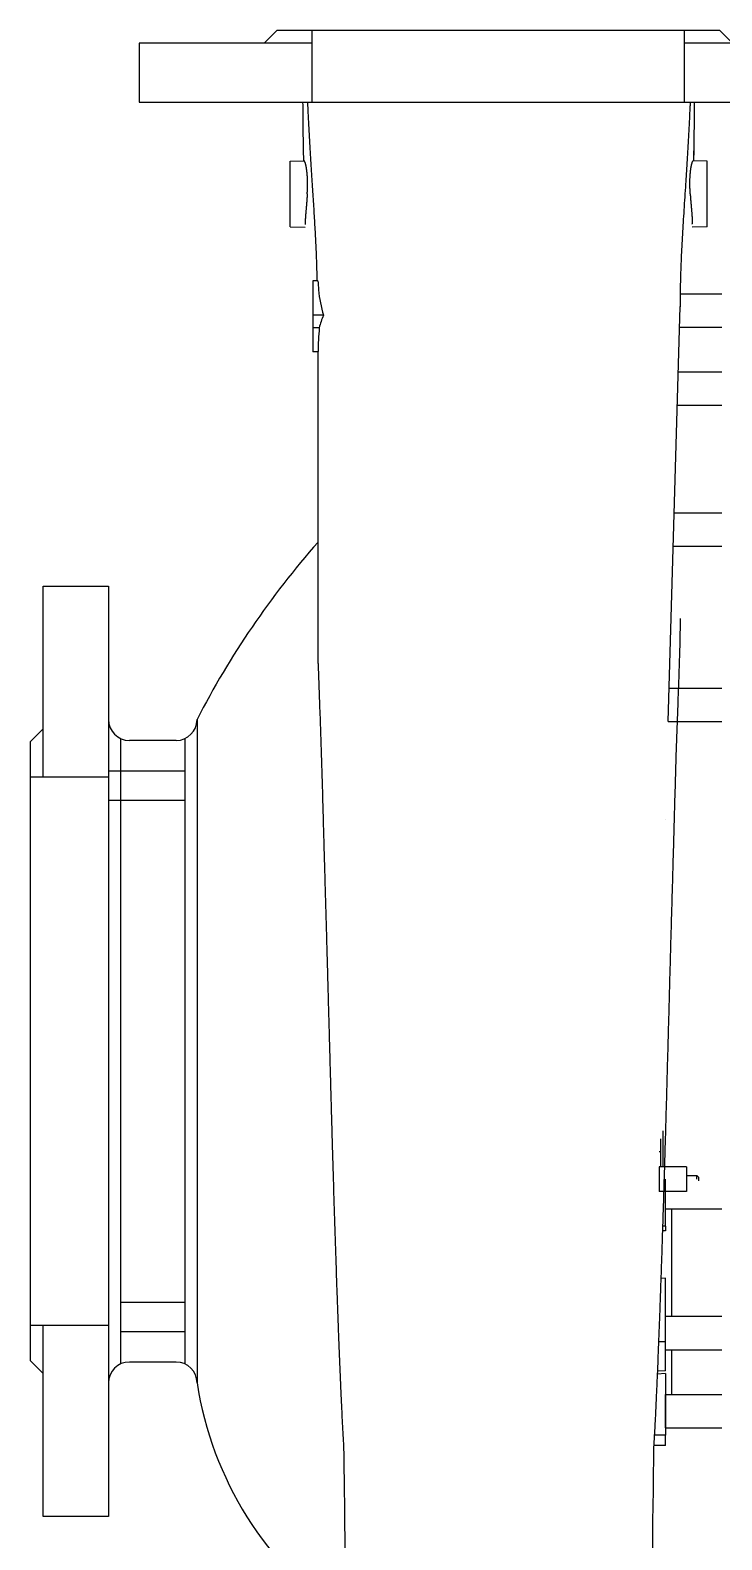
# Model space of a CAD drawing. Header units: millimetres. Extents: x 1218 to 72853, y -34712 to 16286.
# Drawn here: x 64570.8 to 64782.6, y 8511.5 to 8974 of the extents above; entities that cross this region are included whole.
import ezdxf

# ---------------------------------------------------------------- set-up
doc = ezdxf.new("R2010")
doc.units = ezdxf.units.MM

# ---------------------------------------------------------------- blocks, each defined once
blk = doc.blocks.new('BOM-FRONT EQ')
at = {"lineweight": -2}
for p, q in [((-731.54, 713.72), (-727.54, 717.72)), ((-727.54, 717.72), (-592, 717.72)), ((-716.77, 695.72), (-716.77, 717.72)), ((-602.77, 695.72), (-602.77, 717.72)), ((-588, 713.72), (-592, 717.72)), ((-723.6, 677.63), (-719.29, 677.71)), ((-723.6, 677.63), (-719.29, 677.71)), ((-723.6, 677.63), (-719.29, 677.71)), ((-723.6, 667.56), (-723.6, 677.63)), ((-723.6, 667.56), (-723.6, 677.63)), ((-723.6, 667.56), (-723.6, 677.63)), ((-595.8, 677.63), (-600.07, 677.71)), ((-595.8, 677.63), (-600.07, 677.71)), ((-595.8, 677.63), (-600.07, 677.71)), ((-595.8, 667.56), (-595.8, 677.63)), ((-595.8, 667.56), (-595.8, 677.63)), ((-595.8, 667.56), (-595.8, 677.63)), ((-723.6, 657.5), (-723.6, 667.56)), ((-723.6, 657.5), (-723.6, 667.56)), ((-723.6, 657.5), (-723.6, 667.56)), ((-595.8, 657.5), (-595.8, 667.56)), ((-595.8, 657.5), (-595.8, 667.56)), ((-595.8, 657.5), (-595.8, 667.56)), ((-723.6, 657.5), (-718.93, 657.41)), ((-723.6, 657.5), (-718.93, 657.41)), ((-723.6, 657.5), (-718.93, 657.41)), ((-595.8, 657.5), (-600.4, 657.42)), ((-595.8, 657.5), (-600.4, 657.42)), ((-595.8, 657.5), (-600.4, 657.42)), ((-600.37, 658.28), (-600.37, 658.44)), ((-600.37, 658.28), (-600.37, 658.44)), ((-600.37, 658.28), (-600.37, 658.44)), ((-715.06, 640.91), (-716.57, 640.91)), ((-716.57, 640.91), (-716.57, 630.37)), ((-715.06, 640.91), (-716.57, 640.91)), ((-716.57, 640.91), (-716.57, 630.37)), ((-715.06, 640.91), (-716.57, 640.91)), ((-716.57, 640.91), (-716.57, 630.37)), ((-604.09, 636.98), (-591.32, 636.98)), ((-604.09, 636.98), (-591.32, 636.98)), ((-604.09, 636.98), (-591.32, 636.98)), ((-716.57, 630.37), (-716.57, 626.53)), ((-713.36, 630.37), (-716.57, 630.37)), ((-716.57, 630.37), (-716.57, 626.53)), ((-713.36, 630.37), (-716.57, 630.37)), ((-716.57, 630.37), (-716.57, 626.53)), ((-713.36, 630.37), (-716.57, 630.37)), ((-607.77, 505.89), (-604.11, 633.07)), ((-607.77, 505.89), (-604.11, 633.07)), ((-607.77, 505.89), (-604.11, 633.07)), ((-604.11, 633.07), (-604.11, 633)), ((-604.11, 633.07), (-604.11, 633)), ((-604.11, 633.07), (-604.11, 633)), ((-604.11, 633), (-604.11, 632.99)), ((-604.11, 633), (-604.11, 632.99)), ((-604.11, 633), (-604.11, 632.99)), ((-716.57, 626.53), (-716.57, 619.23)), ((-714.65, 626.53), (-716.57, 626.53)), ((-716.57, 626.53), (-716.57, 619.23)), ((-714.65, 626.53), (-716.57, 626.53)), ((-716.57, 626.53), (-716.57, 619.23)), ((-714.65, 626.53), (-716.57, 626.53)), ((-604.18, 626.75), (-591.32, 626.75)), ((-604.18, 626.75), (-591.32, 626.75)), ((-604.18, 626.75), (-591.32, 626.75)), ((-714.98, 619.23), (-716.57, 619.23)), ((-714.98, 619.23), (-716.57, 619.23)), ((-714.98, 619.23), (-716.57, 619.23)), ((-715.02, 523.75), (-714.98, 619.23)), ((-715.02, 523.75), (-714.98, 619.23)), ((-715.02, 523.75), (-714.98, 619.23)), ((-604.59, 613.04), (-591.32, 613.04)), ((-604.59, 613.04), (-591.32, 613.04)), ((-604.59, 613.04), (-591.32, 613.04)), ((-604.97, 602.82), (-591.32, 602.82)), ((-604.97, 602.82), (-591.32, 602.82)), ((-604.97, 602.82), (-591.32, 602.82)), ((-605.98, 569.9), (-591.32, 569.9)), ((-605.98, 569.9), (-591.32, 569.9)), ((-605.98, 569.9), (-591.32, 569.9)), ((-606.27, 559.68), (-591.32, 559.68)), ((-606.27, 559.68), (-591.32, 559.68)), ((-606.27, 559.68), (-591.32, 559.68)), ((-607.49, 516.12), (-591.32, 516.12)), ((-607.49, 516.12), (-591.32, 516.12)), ((-607.49, 516.12), (-591.32, 516.12)), ((-752.09, 506.52), (-752.09, 303.31)), ((-752.09, 506.52), (-752.09, 303.31)), ((-752.09, 506.52), (-752.09, 303.31)), ((-607.77, 505.89), (-591.32, 505.89)), ((-607.77, 505.89), (-591.32, 505.89)), ((-607.77, 505.89), (-591.32, 505.89)), ((-799.2, 503.68), (-803.2, 499.68)), ((-803.2, 499.68), (-803.2, 310.15)), ((-775.49, 500.72), (-775.49, 309.1)), ((-775.49, 500.72), (-775.49, 309.1)), ((-775.49, 500.72), (-775.49, 309.1)), ((-758.48, 500.13), (-772.81, 500.13)), ((-758.48, 500.13), (-772.81, 500.13)), ((-758.48, 500.13), (-772.81, 500.13)), ((-755.8, 500.72), (-755.8, 309.1)), ((-755.8, 500.72), (-755.8, 309.1)), ((-755.8, 500.72), (-755.8, 309.1)), ((-779.2, 490.82), (-755.8, 490.82)), ((-779.2, 490.82), (-755.8, 490.82)), ((-779.2, 490.82), (-755.8, 490.82)), ((-779.2, 488.91), (-803.2, 488.91)), ((-779.2, 481.81), (-755.8, 481.81)), ((-779.2, 481.81), (-755.8, 481.81)), ((-779.2, 481.81), (-755.8, 481.81)), ((-608.58, 475.98), (-608.6, 475.98)), ((-608.58, 475.98), (-608.6, 475.98)), ((-608.58, 475.98), (-608.6, 475.98)), ((-609.34, 369.5), (-609.34, 380.56)), ((-609.34, 369.5), (-609.34, 380.56)), ((-609.34, 369.5), (-609.34, 380.56)), ((-609.98, 374.19), (-609.98, 378.09)), ((-609.98, 374.19), (-609.98, 378.09)), ((-609.98, 374.19), (-609.98, 378.09)), ((-610.49, 374.19), (-609.98, 374.19)), ((-610.49, 374.19), (-609.98, 374.19)), ((-610.49, 374.19), (-609.98, 374.19)), ((-609.98, 369.5), (-609.98, 374.19)), ((-609.98, 369.5), (-609.98, 374.19)), ((-609.98, 369.5), (-609.98, 374.19)), ((-602.19, 369.5), (-610.49, 369.5)), ((-610.49, 369.5), (-610.49, 361.95)), ((-602.19, 369.5), (-610.49, 369.5)), ((-610.49, 369.5), (-610.49, 361.95)), ((-602.19, 369.5), (-610.49, 369.5)), ((-610.49, 369.5), (-610.49, 361.95)), ((-608.58, 356.62), (-608.58, 365.73)), ((-608.58, 356.62), (-608.58, 365.73)), ((-608.58, 356.62), (-608.58, 365.73)), ((-602.19, 369.5), (-602.19, 361.95)), ((-602.19, 369.5), (-602.19, 361.95)), ((-602.19, 369.5), (-602.19, 361.95)), ((-602.19, 366.84), (-598.99, 366.84)), ((-602.19, 366.84), (-598.99, 366.84)), ((-602.19, 366.84), (-598.99, 366.84)), ((-598.99, 365.73), (-598.99, 366.84)), ((-598.35, 366.2), (-598.99, 366.84)), ((-598.99, 365.73), (-598.99, 366.84)), ((-598.35, 366.2), (-598.99, 366.84)), ((-598.99, 365.73), (-598.99, 366.84)), ((-598.35, 366.2), (-598.99, 366.84)), ((-598.35, 365.23), (-598.35, 366.2)), ((-598.35, 365.23), (-598.35, 366.2)), ((-598.35, 365.23), (-598.35, 366.2)), ((-602.19, 361.95), (-610.49, 361.95)), ((-602.19, 361.95), (-610.49, 361.95)), ((-602.19, 361.95), (-610.49, 361.95)), ((-608.58, 351.33), (-608.58, 364.19)), ((-608.58, 351.33), (-608.58, 364.19)), ((-608.58, 351.33), (-608.58, 364.19)), ((-608.58, 356.62), (-591.32, 356.62)), ((-608.58, 356.62), (-591.32, 356.62)), ((-608.58, 356.62), (-591.32, 356.62)), ((-606.66, 323.7), (-606.66, 356.62)), ((-606.66, 323.7), (-606.66, 356.62)), ((-606.66, 323.7), (-606.66, 356.62)), ((-608.58, 349.86), (-609.52, 349.85)), ((-608.58, 349.86), (-609.52, 349.85)), ((-608.58, 349.86), (-609.52, 349.85)), ((-608.58, 351.33), (-609.47, 351.32)), ((-608.58, 351.33), (-609.47, 351.32)), ((-608.58, 351.33), (-609.47, 351.32)), ((-608.58, 351.33), (-608.58, 349.86)), ((-608.58, 351.33), (-608.58, 349.86)), ((-608.58, 351.33), (-608.58, 349.86)), ((-608.58, 335.41), (-610, 335.28)), ((-608.58, 335.41), (-610, 335.28)), ((-608.58, 335.41), (-610, 335.28)), ((-608.58, 315.9), (-608.58, 335.41)), ((-608.58, 315.9), (-608.58, 335.41)), ((-608.58, 315.9), (-608.58, 335.41)), ((-775.49, 328.02), (-755.8, 328.02)), ((-775.49, 328.02), (-755.8, 328.02)), ((-775.49, 328.02), (-755.8, 328.02)), ((-779.2, 320.91), (-803.2, 320.91)), ((-608.58, 320.81), (-608.58, 323.7)), ((-608.58, 323.7), (-591.32, 323.7)), ((-608.58, 320.81), (-608.58, 323.7)), ((-608.58, 323.7), (-591.32, 323.7)), ((-608.58, 320.81), (-608.58, 323.7)), ((-608.58, 323.7), (-591.32, 323.7)), ((-608.58, 313.48), (-608.58, 320.81)), ((-608.58, 313.48), (-608.58, 320.81)), ((-608.58, 313.48), (-608.58, 320.81)), ((-775.49, 319.01), (-755.8, 319.01)), ((-775.49, 319.01), (-755.8, 319.01)), ((-775.49, 319.01), (-755.8, 319.01)), ((-608.58, 315.9), (-610.71, 315.88)), ((-608.58, 315.9), (-610.71, 315.88)), ((-608.58, 315.9), (-610.71, 315.88)), ((-608.58, 307), (-608.58, 315.9)), ((-608.58, 307), (-608.58, 315.9)), ((-608.58, 307), (-608.58, 315.9)), ((-799.2, 306.15), (-803.2, 310.15)), ((-608.58, 313.48), (-591.32, 313.48)), ((-608.58, 313.48), (-591.32, 313.48)), ((-608.58, 313.48), (-591.32, 313.48)), ((-606.66, 299.77), (-606.66, 313.48)), ((-606.66, 299.77), (-606.66, 313.48)), ((-606.66, 299.77), (-606.66, 313.48)), ((-758.48, 309.7), (-772.81, 309.7)), ((-758.48, 309.7), (-772.81, 309.7)), ((-758.48, 309.7), (-772.81, 309.7)), ((-608.58, 306.19), (-611.11, 305.94)), ((-608.58, 306.19), (-611.11, 305.94)), ((-608.58, 306.19), (-611.11, 305.94)), ((-608.58, 307), (-611.07, 306.95)), ((-608.58, 307), (-611.07, 306.95)), ((-608.58, 307), (-611.07, 306.95)), ((-608.58, 306.19), (-608.58, 287.33)), ((-608.58, 306.19), (-608.58, 287.33)), ((-608.58, 306.19), (-608.58, 287.33)), ((-608.58, 294.65), (-608.58, 299.77)), ((-608.58, 299.77), (-591.32, 299.77)), ((-608.58, 294.65), (-608.58, 299.77)), ((-608.58, 299.77), (-591.32, 299.77)), ((-608.58, 294.65), (-608.58, 299.77)), ((-608.58, 299.77), (-591.32, 299.77)), ((-608.58, 289.54), (-608.58, 294.65)), ((-608.58, 289.54), (-608.58, 294.65)), ((-608.58, 289.54), (-608.58, 294.65)), ((-608.58, 287.33), (-612, 287.28)), ((-608.58, 287.33), (-612, 287.28)), ((-608.58, 287.33), (-612, 287.28)), ((-608.58, 289.54), (-591.32, 289.54)), ((-608.58, 289.54), (-591.32, 289.54)), ((-608.58, 289.54), (-591.32, 289.54)), ((-608.58, 289.54), (-591.32, 289.54)), ((-608.58, 289.54), (-591.32, 289.54)), ((-608.58, 289.54), (-591.32, 289.54)), ((-608.58, 284.15), (-608.58, 287.33)), ((-608.58, 284.15), (-608.58, 287.33)), ((-608.58, 284.15), (-608.58, 287.33)), ((-608.58, 284.15), (-612.19, 284.09)), ((-608.58, 284.15), (-612.19, 284.09)), ((-608.58, 284.15), (-612.19, 284.09))]:
    blk.add_line(p, q, dxfattribs=at)
for points in [[(-716.77, 713.72), (-769.77, 713.72), (-769.77, 695.72), (-549.77, 695.72), (-549.77, 713.72), (-602.77, 713.72)], [(-799.2, 488.91), (-799.2, 547.41), (-779.2, 547.41), (-779.2, 262.41), (-799.2, 262.41), (-799.2, 320.91)]]:
    blk.add_lwpolyline(points, dxfattribs=at)
for centre, radius, start, end in [((672.6, 705.54), 1392.37, 180.40393, 181.14557), ((672.6, 705.54), 1392.37, 180.40393, 181.14557), ((672.6, 705.54), 1392.37, 180.40393, 181.14557), ((-2129.9, 705.52), 1530.27, 358.95826, 359.63306), ((-2129.9, 705.52), 1530.27, 358.95826, 359.59249), ((-2129.9, 705.52), 1530.27, 358.95826, 359.59249), ((-563.47, 651.26), 151.94, 183.9073, 184.9424), ((-563.47, 651.26), 151.94, 183.9073, 184.9424), ((-563.47, 651.26), 151.94, 183.9073, 184.9424), ((-694.76, 621.99), 20.4, 155.7663, 167.1407), ((-694.76, 621.99), 20.4, 155.7663, 167.1407), ((-694.76, 621.99), 20.4, 155.7663, 167.1407), ((-640.79, 619.46), 74.19, 174.5271, 180.1725), ((-640.79, 619.46), 74.19, 174.5271, 180.1725), ((-640.79, 619.46), 74.19, 174.5271, 180.1725), ((-516.72, 385.77), 264.54, 138.5523, 152.8424), ((-516.72, 385.77), 264.54, 138.5523, 152.8424), ((-516.72, 385.77), 264.54, 138.5523, 152.8424), ((-772.81, 506.52), 6.39, 180, 270), ((-772.81, 506.52), 6.39, 180, 270), ((-772.81, 506.52), 6.39, 180, 270), ((-758.48, 506.52), 6.39, 270, 360), ((-758.48, 506.52), 6.39, 270, 360), ((-758.48, 506.52), 6.39, 270, 360), ((-772.81, 303.31), 6.39, 90, 180), ((-772.81, 303.31), 6.39, 90, 180), ((-772.81, 303.31), 6.39, 90, 180), ((-758.48, 303.31), 6.39, 360, 90), ((-758.48, 303.31), 6.39, 360, 90), ((-758.48, 303.31), 6.39, 360, 90), ((-644.44, 320.05), 108.95, 188.8384, 235.2406), ((-644.44, 320.05), 108.95, 188.8384, 235.2406), ((-644.44, 320.05), 108.95, 188.8384, 235.2406)]:
    blk.add_arc(centre, radius, start, end, dxfattribs=at)
blk.add_ellipse((-688.37, 643.39), major_axis=(3.68, 33.07), ratio=0.797635, start_param=1.816903, end_param=2.062173, dxfattribs=at)
blk.add_ellipse((-688.37, 643.39), major_axis=(3.68, 33.07), ratio=0.797635, start_param=1.816903, end_param=2.062173, dxfattribs=at)
blk.add_ellipse((-688.37, 643.39), major_axis=(3.68, 33.07), ratio=0.797635, start_param=1.816903, end_param=2.062173, dxfattribs=at)
for points, degree, knots in [([(-718.26, 695.72), (-718.22, 694.96), (-718.12, 692.91), (-717.95, 689.61), (-717.75, 685.86), (-717.54, 682.24), (-717.34, 678.74), (-717.13, 675.37), (-716.93, 672.14), (-716.73, 669.02), (-716.54, 665.99), (-716.36, 663.05), (-716.18, 660.18), (-716.02, 657.37), (-715.86, 654.62), (-715.73, 651.89), (-715.61, 649.17), (-715.5, 646.45), (-715.42, 643.7), (-715.38, 641.84), (-715.36, 640.91)], 3, [26.336174, 26.336174, 26.336174, 26.336174, 29.911453, 35.982483, 41.856602, 47.531047, 53.017296, 58.298784, 63.377716, 68.2469, 72.977097, 77.58884, 82.099023, 86.487692, 90.785152, 95.055101, 99.317944, 103.554092, 107.842055, 112.242718, 112.242718, 112.242718, 112.242718]), ([(-718.26, 695.72), (-718.22, 694.96), (-718.12, 692.91), (-717.95, 689.61), (-717.75, 685.86), (-717.54, 682.24), (-717.34, 678.74), (-717.13, 675.37), (-716.93, 672.14), (-716.73, 669.02), (-716.54, 665.99), (-716.36, 663.05), (-716.18, 660.18), (-716.02, 657.37), (-715.86, 654.62), (-715.73, 651.89), (-715.61, 649.17), (-715.5, 646.45), (-715.42, 643.7), (-715.38, 641.84), (-715.36, 640.91)], 3, [26.336174, 26.336174, 26.336174, 26.336174, 29.911453, 35.982483, 41.856602, 47.531047, 53.017296, 58.298784, 63.377716, 68.2469, 72.977097, 77.58884, 82.099023, 86.487692, 90.785152, 95.055101, 99.317944, 103.554092, 107.842055, 112.242718, 112.242718, 112.242718, 112.242718]), ([(-718.26, 695.72), (-718.22, 694.96), (-718.12, 692.91), (-717.95, 689.61), (-717.75, 685.86), (-717.54, 682.24), (-717.34, 678.74), (-717.13, 675.37), (-716.93, 672.14), (-716.73, 669.02), (-716.54, 665.99), (-716.36, 663.05), (-716.18, 660.18), (-716.02, 657.37), (-715.86, 654.62), (-715.73, 651.89), (-715.61, 649.17), (-715.5, 646.45), (-715.42, 643.7), (-715.38, 641.84), (-715.36, 640.91)], 3, [26.336174, 26.336174, 26.336174, 26.336174, 29.911453, 35.982483, 41.856602, 47.531047, 53.017296, 58.298784, 63.377716, 68.2469, 72.977097, 77.58884, 82.099023, 86.487692, 90.785152, 95.055101, 99.317944, 103.554092, 107.842055, 112.242718, 112.242718, 112.242718, 112.242718]), ([(-601.02, 695.72), (-601.04, 695.26), (-601.14, 693.08), (-601.33, 689.25), (-601.59, 684.31), (-601.86, 679.57), (-602.14, 675.06), (-602.41, 670.76), (-602.68, 666.64), (-602.94, 662.67), (-603.18, 658.85), (-603.41, 655.13), (-603.62, 651.49), (-603.79, 647.91), (-603.93, 644.33), (-604.03, 640.69), (-604.1, 636.93), (-604.11, 634.37), (-604.11, 633.06)], 3, [26.42023, 26.42023, 26.42023, 26.42023, 28.601621, 36.673609, 44.418328, 51.839244, 58.923112, 65.657122, 72.07955, 78.29283, 84.307364, 90.095661, 95.784943, 101.396116, 106.943015, 112.600938, 118.470487, 124.620609, 124.620609, 124.620609, 124.620609]), ([(-601.02, 695.72), (-601.04, 695.26), (-601.14, 693.08), (-601.33, 689.25), (-601.59, 684.31), (-601.86, 679.57), (-602.14, 675.06), (-602.41, 670.76), (-602.68, 666.64), (-602.94, 662.67), (-603.18, 658.85), (-603.41, 655.13), (-603.62, 651.49), (-603.79, 647.91), (-603.93, 644.33), (-604.03, 640.69), (-604.1, 636.93), (-604.11, 634.37), (-604.11, 633.06)], 3, [26.42023, 26.42023, 26.42023, 26.42023, 28.601621, 36.673609, 44.418328, 51.839244, 58.923112, 65.657122, 72.07955, 78.29283, 84.307364, 90.095661, 95.784943, 101.396116, 106.943015, 112.600938, 118.470487, 124.620609, 124.620609, 124.620609, 124.620609]), ([(-601.02, 695.72), (-601.04, 695.26), (-601.14, 693.08), (-601.33, 689.25), (-601.59, 684.31), (-601.86, 679.57), (-602.14, 675.06), (-602.41, 670.76), (-602.68, 666.64), (-602.94, 662.67), (-603.18, 658.85), (-603.41, 655.13), (-603.62, 651.49), (-603.79, 647.91), (-603.93, 644.33), (-604.03, 640.69), (-604.1, 636.93), (-604.11, 634.37), (-604.11, 633.06)], 3, [26.42023, 26.42023, 26.42023, 26.42023, 28.601621, 36.673609, 44.418328, 51.839244, 58.923112, 65.657122, 72.07955, 78.29283, 84.307364, 90.095661, 95.784943, 101.396116, 106.943015, 112.600938, 118.470487, 124.620609, 124.620609, 124.620609, 124.620609]), ([(-718.33, 667.56), (-718.28, 668.44), (-718.24, 669.33), (-718.22, 670.21), (-718.23, 672.01), (-718.33, 673.71), (-718.42, 674.55), (-718.62, 675.96), (-718.88, 676.99), (-719.01, 677.36), (-719.14, 677.62), (-719.25, 677.7), (-719.27, 677.7), (-719.28, 677.71), (-719.29, 677.71)], 5, [0, 0, 0, 0, 0, 0, 13.354139, 13.354139, 13.354139, 27.675568, 27.675568, 27.675568, 40.024372, 40.024372, 40.024372, 41.926327, 41.926327, 41.926327, 41.926327, 41.926327, 41.926327]), ([(-718.33, 667.56), (-718.28, 668.44), (-718.24, 669.33), (-718.22, 670.21), (-718.23, 672.01), (-718.33, 673.71), (-718.42, 674.55), (-718.62, 675.96), (-718.88, 676.99), (-719.01, 677.36), (-719.14, 677.62), (-719.25, 677.7), (-719.27, 677.7), (-719.28, 677.71), (-719.29, 677.71)], 5, [0, 0, 0, 0, 0, 0, 13.354139, 13.354139, 13.354139, 27.675568, 27.675568, 27.675568, 40.024372, 40.024372, 40.024372, 41.926327, 41.926327, 41.926327, 41.926327, 41.926327, 41.926327]), ([(-718.33, 667.56), (-718.28, 668.44), (-718.24, 669.33), (-718.22, 670.21), (-718.23, 672.01), (-718.33, 673.71), (-718.42, 674.55), (-718.62, 675.96), (-718.88, 676.99), (-719.01, 677.36), (-719.14, 677.62), (-719.25, 677.7), (-719.27, 677.7), (-719.28, 677.71), (-719.29, 677.71)], 5, [0, 0, 0, 0, 0, 0, 13.354139, 13.354139, 13.354139, 27.675568, 27.675568, 27.675568, 40.024372, 40.024372, 40.024372, 41.926327, 41.926327, 41.926327, 41.926327, 41.926327, 41.926327]), ([(-601, 667.56), (-601.05, 668.43), (-601.08, 669.31), (-601.1, 670.18), (-601.11, 671.98), (-601.01, 673.68), (-600.93, 674.52), (-600.73, 675.94), (-600.48, 676.98), (-600.35, 677.35), (-600.22, 677.62), (-600.11, 677.7), (-600.1, 677.7), (-600.09, 677.71), (-600.07, 677.71)], 5, [0, 0, 0, 0, 0, 0, 13.33175, 13.33175, 13.33175, 27.669146, 27.669146, 27.669146, 39.999611, 39.999611, 39.999611, 41.934078, 41.934078, 41.934078, 41.934078, 41.934078, 41.934078]), ([(-601, 667.56), (-601.05, 668.43), (-601.08, 669.31), (-601.1, 670.18), (-601.11, 671.98), (-601.01, 673.68), (-600.93, 674.52), (-600.73, 675.94), (-600.48, 676.98), (-600.35, 677.35), (-600.22, 677.62), (-600.11, 677.7), (-600.1, 677.7), (-600.09, 677.71), (-600.07, 677.71)], 5, [0, 0, 0, 0, 0, 0, 13.33175, 13.33175, 13.33175, 27.669146, 27.669146, 27.669146, 39.999611, 39.999611, 39.999611, 41.934078, 41.934078, 41.934078, 41.934078, 41.934078, 41.934078]), ([(-601, 667.56), (-601.05, 668.43), (-601.08, 669.31), (-601.1, 670.18), (-601.11, 671.98), (-601.01, 673.68), (-600.93, 674.52), (-600.73, 675.94), (-600.48, 676.98), (-600.35, 677.35), (-600.22, 677.62), (-600.11, 677.7), (-600.1, 677.7), (-600.09, 677.71), (-600.07, 677.71)], 5, [0, 0, 0, 0, 0, 0, 13.33175, 13.33175, 13.33175, 27.669146, 27.669146, 27.669146, 39.999611, 39.999611, 39.999611, 41.934078, 41.934078, 41.934078, 41.934078, 41.934078, 41.934078]), ([(-718.33, 667.56), (-718.4, 666.19), (-718.51, 664.83), (-718.63, 663.52), (-718.82, 661.48), (-718.93, 659.75), (-718.96, 659.15), (-718.97, 658.63), (-718.95, 658.22)], 5, [0, 0, 0, 0, 0, 0, 20.904572, 20.904572, 20.904572, 33.763013, 33.763013, 33.763013, 33.763013, 33.763013, 33.763013]), ([(-718.33, 667.56), (-718.4, 666.19), (-718.51, 664.83), (-718.63, 663.52), (-718.82, 661.48), (-718.93, 659.75), (-718.96, 659.15), (-718.97, 658.63), (-718.95, 658.22)], 5, [0, 0, 0, 0, 0, 0, 20.904572, 20.904572, 20.904572, 33.763013, 33.763013, 33.763013, 33.763013, 33.763013, 33.763013]), ([(-718.33, 667.56), (-718.4, 666.19), (-718.51, 664.83), (-718.63, 663.52), (-718.82, 661.48), (-718.93, 659.75), (-718.96, 659.15), (-718.97, 658.63), (-718.95, 658.22)], 5, [0, 0, 0, 0, 0, 0, 20.904572, 20.904572, 20.904572, 33.763013, 33.763013, 33.763013, 33.763013, 33.763013, 33.763013]), ([(-601, 667.56), (-600.92, 666.25), (-600.82, 664.94), (-600.7, 663.69), (-600.52, 661.72), (-600.41, 660.02), (-600.37, 659.42), (-600.36, 658.88), (-600.37, 658.44)], 5, [0, 0, 0, 0, 0, 0, 20.179191, 20.179191, 20.179191, 32.683222, 32.683222, 32.683222, 32.683222, 32.683222, 32.683222]), ([(-601, 667.56), (-600.92, 666.25), (-600.82, 664.94), (-600.7, 663.69), (-600.52, 661.72), (-600.41, 660.02), (-600.37, 659.42), (-600.36, 658.88), (-600.37, 658.44)], 5, [0, 0, 0, 0, 0, 0, 20.179191, 20.179191, 20.179191, 32.683222, 32.683222, 32.683222, 32.683222, 32.683222, 32.683222]), ([(-601, 667.56), (-600.92, 666.25), (-600.82, 664.94), (-600.7, 663.69), (-600.52, 661.72), (-600.41, 660.02), (-600.37, 659.42), (-600.36, 658.88), (-600.37, 658.44)], 5, [0, 0, 0, 0, 0, 0, 20.179191, 20.179191, 20.179191, 32.683222, 32.683222, 32.683222, 32.683222, 32.683222, 32.683222]), ([(-604.11, 537.51), (-604.11, 536.59), (-604.12, 534.7), (-604.16, 531.81), (-604.23, 528.82), (-604.31, 525.72), (-604.42, 522.51), (-604.53, 519.21), (-604.65, 515.82), (-604.78, 512.36), (-604.91, 508.83), (-605.04, 505.24), (-605.17, 501.58), (-605.3, 497.89), (-605.42, 494.17), (-605.53, 490.44), (-605.64, 486.69), (-605.74, 482.93), (-605.85, 479.14), (-605.95, 475.31), (-606.06, 471.45), (-606.17, 467.55), (-606.28, 463.63), (-606.39, 459.67), (-606.51, 455.69), (-606.62, 451.68), (-606.74, 447.65), (-606.85, 443.61), (-606.97, 439.56), (-607.08, 435.5), (-607.19, 431.44), (-607.3, 427.38), (-607.41, 423.33), (-607.52, 419.28), (-607.63, 415.23), (-607.74, 411.19), (-607.85, 407.16), (-607.96, 403.15), (-608.07, 399.15), (-608.18, 395.17), (-608.29, 391.21), (-608.4, 387.28), (-608.51, 383.37), (-608.62, 379.49), (-608.74, 375.64), (-608.85, 371.82), (-608.96, 368.05), (-609.07, 364.31), (-609.18, 360.61), (-609.29, 356.95), (-609.4, 353.34), (-609.52, 349.78), (-609.63, 346.27), (-609.74, 342.81), (-609.86, 339.4), (-609.97, 336.05), (-610.09, 332.77), (-610.19, 329.75), (-610.29, 326.98), (-610.38, 324.43), (-610.48, 321.93), (-610.58, 319.08), (-610.71, 315.94), (-610.84, 312.52), (-610.97, 309.24), (-611.1, 306.23), (-611.22, 303.47), (-611.33, 300.93), (-611.44, 298.47), (-611.55, 296.09), (-611.66, 293.78), (-611.77, 291.55), (-611.89, 289.4), (-612, 287.39), (-612.11, 285.52), (-612.21, 283.77), (-612.28, 282.62), (-612.84, 230.54)], 3, [0, 0, 0, 0, 4.322037, 8.855187, 13.550254, 18.395101, 23.41808, 28.604445, 33.915967, 39.325924, 44.852249, 50.491135, 56.21956, 62.014535, 67.844851, 73.685242, 79.555614, 85.446583, 91.357997, 97.355362, 103.402092, 109.500436, 115.650822, 121.845353, 128.083788, 134.358705, 140.665996, 146.996958, 153.34232, 159.696495, 166.052085, 172.406045, 178.75508, 185.099071, 191.434358, 197.757016, 204.063, 210.34832, 216.609016, 222.841141, 229.040737, 235.203813, 241.325148, 247.401593, 253.428858, 259.402249, 265.318029, 271.171888, 276.962212, 282.686851, 288.342128, 293.921863, 299.422491, 304.840827, 310.176519, 315.423592, 320.583858, 325.568982, 329.619953, 333.604316, 337.520446, 341.38876, 346.979544, 352.293784, 357.451649, 362.367315, 366.457619, 370.424851, 374.28116, 378.009626, 381.631294, 385.119805, 388.509145, 391.72453, 394.569481, 397.300801, 399.966455, 399.966455, 399.966455, 399.966455]), ([(-604.11, 537.51), (-604.11, 536.59), (-604.12, 534.7), (-604.16, 531.81), (-604.23, 528.82), (-604.31, 525.72), (-604.42, 522.51), (-604.53, 519.21), (-604.65, 515.82), (-604.78, 512.36), (-604.91, 508.83), (-605.04, 505.24), (-605.17, 501.58), (-605.3, 497.89), (-605.42, 494.17), (-605.53, 490.44), (-605.64, 486.69), (-605.74, 482.93), (-605.85, 479.14), (-605.95, 475.31), (-606.06, 471.45), (-606.17, 467.55), (-606.28, 463.63), (-606.39, 459.67), (-606.51, 455.69), (-606.62, 451.68), (-606.74, 447.65), (-606.85, 443.61), (-606.97, 439.56), (-607.08, 435.5), (-607.19, 431.44), (-607.3, 427.38), (-607.41, 423.33), (-607.52, 419.28), (-607.63, 415.23), (-607.74, 411.19), (-607.85, 407.16), (-607.96, 403.15), (-608.07, 399.15), (-608.18, 395.17), (-608.29, 391.21), (-608.4, 387.28), (-608.51, 383.37), (-608.62, 379.49), (-608.74, 375.64), (-608.85, 371.82), (-608.96, 368.05), (-609.07, 364.31), (-609.18, 360.61), (-609.29, 356.95), (-609.4, 353.34), (-609.52, 349.78), (-609.63, 346.27), (-609.74, 342.81), (-609.86, 339.4), (-609.97, 336.05), (-610.09, 332.77), (-610.19, 329.75), (-610.29, 326.98), (-610.38, 324.43), (-610.48, 321.93), (-610.58, 319.08), (-610.71, 315.94), (-610.84, 312.52), (-610.97, 309.24), (-611.1, 306.23), (-611.22, 303.47), (-611.33, 300.93), (-611.44, 298.47), (-611.55, 296.09), (-611.66, 293.78), (-611.77, 291.55), (-611.89, 289.4), (-612, 287.39), (-612.11, 285.52), (-612.21, 283.77), (-612.28, 282.62), (-612.84, 230.54)], 3, [0, 0, 0, 0, 4.322037, 8.855187, 13.550254, 18.395101, 23.41808, 28.604445, 33.915967, 39.325924, 44.852249, 50.491135, 56.21956, 62.014535, 67.844851, 73.685242, 79.555614, 85.446583, 91.357997, 97.355362, 103.402092, 109.500436, 115.650822, 121.845353, 128.083788, 134.358705, 140.665996, 146.996958, 153.34232, 159.696495, 166.052085, 172.406045, 178.75508, 185.099071, 191.434358, 197.757016, 204.063, 210.34832, 216.609016, 222.841141, 229.040737, 235.203813, 241.325148, 247.401593, 253.428858, 259.402249, 265.318029, 271.171888, 276.962212, 282.686851, 288.342128, 293.921863, 299.422491, 304.840827, 310.176519, 315.423592, 320.583858, 325.568982, 329.619953, 333.604316, 337.520446, 341.38876, 346.979544, 352.293784, 357.451649, 362.367315, 366.457619, 370.424851, 374.28116, 378.009626, 381.631294, 385.119805, 388.509145, 391.72453, 394.569481, 397.300801, 399.966455, 399.966455, 399.966455, 399.966455]), ([(-604.11, 537.51), (-604.11, 536.59), (-604.12, 534.7), (-604.16, 531.81), (-604.23, 528.82), (-604.31, 525.72), (-604.42, 522.51), (-604.53, 519.21), (-604.65, 515.82), (-604.78, 512.36), (-604.91, 508.83), (-605.04, 505.24), (-605.17, 501.58), (-605.3, 497.89), (-605.42, 494.17), (-605.53, 490.44), (-605.64, 486.69), (-605.74, 482.93), (-605.85, 479.14), (-605.95, 475.31), (-606.06, 471.45), (-606.17, 467.55), (-606.28, 463.63), (-606.39, 459.67), (-606.51, 455.69), (-606.62, 451.68), (-606.74, 447.65), (-606.85, 443.61), (-606.97, 439.56), (-607.08, 435.5), (-607.19, 431.44), (-607.3, 427.38), (-607.41, 423.33), (-607.52, 419.28), (-607.63, 415.23), (-607.74, 411.19), (-607.85, 407.16), (-607.96, 403.15), (-608.07, 399.15), (-608.18, 395.17), (-608.29, 391.21), (-608.4, 387.28), (-608.51, 383.37), (-608.62, 379.49), (-608.74, 375.64), (-608.85, 371.82), (-608.96, 368.05), (-609.07, 364.31), (-609.18, 360.61), (-609.29, 356.95), (-609.4, 353.34), (-609.52, 349.78), (-609.63, 346.27), (-609.74, 342.81), (-609.86, 339.4), (-609.97, 336.05), (-610.09, 332.77), (-610.19, 329.75), (-610.29, 326.98), (-610.38, 324.43), (-610.48, 321.93), (-610.58, 319.08), (-610.71, 315.94), (-610.84, 312.52), (-610.97, 309.24), (-611.1, 306.23), (-611.22, 303.47), (-611.33, 300.93), (-611.44, 298.47), (-611.55, 296.09), (-611.66, 293.78), (-611.77, 291.55), (-611.89, 289.4), (-612, 287.39), (-612.11, 285.52), (-612.21, 283.77), (-612.28, 282.62), (-612.84, 230.54)], 3, [0, 0, 0, 0, 4.322037, 8.855187, 13.550254, 18.395101, 23.41808, 28.604445, 33.915967, 39.325924, 44.852249, 50.491135, 56.21956, 62.014535, 67.844851, 73.685242, 79.555614, 85.446583, 91.357997, 97.355362, 103.402092, 109.500436, 115.650822, 121.845353, 128.083788, 134.358705, 140.665996, 146.996958, 153.34232, 159.696495, 166.052085, 172.406045, 178.75508, 185.099071, 191.434358, 197.757016, 204.063, 210.34832, 216.609016, 222.841141, 229.040737, 235.203813, 241.325148, 247.401593, 253.428858, 259.402249, 265.318029, 271.171888, 276.962212, 282.686851, 288.342128, 293.921863, 299.422491, 304.840827, 310.176519, 315.423592, 320.583858, 325.568982, 329.619953, 333.604316, 337.520446, 341.38876, 346.979544, 352.293784, 357.451649, 362.367315, 366.457619, 370.424851, 374.28116, 378.009626, 381.631294, 385.119805, 388.509145, 391.72453, 394.569481, 397.300801, 399.966455, 399.966455, 399.966455, 399.966455]), ([(-715.02, 523.75), (-714.98, 522.49), (-714.89, 519.94), (-714.75, 516.06), (-714.61, 512.09), (-714.45, 508.02), (-714.3, 503.87), (-714.16, 499.65), (-714.02, 495.39), (-713.89, 491.1), (-713.76, 486.8), (-713.64, 482.48), (-713.52, 478.11), (-713.4, 473.71), (-713.27, 469.25), (-713.15, 464.75), (-713.02, 460.22), (-712.89, 455.64), (-712.76, 451.04), (-712.62, 446.41), (-712.49, 441.76), (-712.36, 437.1), (-712.23, 432.44), (-712.1, 427.78), (-711.98, 423.12), (-711.85, 418.46), (-711.72, 413.82), (-711.6, 409.18), (-711.47, 404.57), (-711.35, 399.97), (-711.22, 395.39), (-711.09, 390.85), (-710.97, 386.33), (-710.84, 381.85), (-710.71, 377.41), (-710.59, 373.01), (-710.46, 368.66), (-710.33, 364.36), (-710.2, 360.12), (-710.07, 355.93), (-709.95, 351.8), (-709.82, 347.74), (-709.68, 343.74), (-709.55, 339.81), (-709.42, 335.92), (-709.3, 332.32), (-709.18, 329.06), (-709.08, 326.18), (-708.97, 323.39), (-708.88, 320.79), (-708.79, 318.42), (-708.71, 316.3), (-708.63, 314.27), (-708.55, 312.27), (-708.47, 310.31), (-708.39, 308.39), (-708.31, 306.5), (-708.23, 304.49), (-708.12, 302.12), (-708, 299.44), (-707.87, 296.63), (-707.75, 293.97), (-707.62, 291.4), (-707.49, 288.94), (-707.35, 286.57), (-707.22, 284.29), (-707.12, 282.8), (-706.55, 230.54)], 3, [0, 0, 0, 0, 5.906894, 11.988982, 18.210865, 24.57432, 31.085584, 37.706364, 44.393332, 51.098823, 57.840288, 64.600916, 71.416118, 78.321945, 85.297948, 92.341275, 99.448979, 106.61187, 113.824304, 121.077195, 128.356713, 135.652667, 142.953964, 150.253856, 157.547714, 164.834483, 172.108619, 179.36441, 186.595723, 193.796527, 200.960305, 208.080979, 215.152812, 222.169619, 229.125176, 236.01276, 242.824218, 249.55452, 256.20165, 262.762083, 269.22746, 275.591034, 281.84957, 287.998341, 294.030592, 300.134923, 304.920655, 309.330776, 313.660596, 318.034435, 321.558709, 324.796198, 327.978576, 331.104773, 334.176234, 337.193577, 340.151863, 343.050773, 346.609177, 351.314391, 355.643363, 359.819901, 363.829107, 367.691062, 371.398728, 374.954867, 378.429775, 378.429775, 378.429775, 378.429775]), ([(-715.02, 523.75), (-714.98, 522.49), (-714.89, 519.94), (-714.75, 516.06), (-714.61, 512.09), (-714.45, 508.02), (-714.3, 503.87), (-714.16, 499.65), (-714.02, 495.39), (-713.89, 491.1), (-713.76, 486.8), (-713.64, 482.48), (-713.52, 478.11), (-713.4, 473.71), (-713.27, 469.25), (-713.15, 464.75), (-713.02, 460.22), (-712.89, 455.64), (-712.76, 451.04), (-712.62, 446.41), (-712.49, 441.76), (-712.36, 437.1), (-712.23, 432.44), (-712.1, 427.78), (-711.98, 423.12), (-711.85, 418.46), (-711.72, 413.82), (-711.6, 409.18), (-711.47, 404.57), (-711.35, 399.97), (-711.22, 395.39), (-711.09, 390.85), (-710.97, 386.33), (-710.84, 381.85), (-710.71, 377.41), (-710.59, 373.01), (-710.46, 368.66), (-710.33, 364.36), (-710.2, 360.12), (-710.07, 355.93), (-709.95, 351.8), (-709.82, 347.74), (-709.68, 343.74), (-709.55, 339.81), (-709.42, 335.92), (-709.3, 332.32), (-709.18, 329.06), (-709.08, 326.18), (-708.97, 323.39), (-708.88, 320.79), (-708.79, 318.42), (-708.71, 316.3), (-708.63, 314.27), (-708.55, 312.27), (-708.47, 310.31), (-708.39, 308.39), (-708.31, 306.5), (-708.23, 304.49), (-708.12, 302.12), (-708, 299.44), (-707.87, 296.63), (-707.75, 293.97), (-707.62, 291.4), (-707.49, 288.94), (-707.35, 286.57), (-707.22, 284.29), (-707.12, 282.8), (-706.55, 230.54)], 3, [0, 0, 0, 0, 5.906894, 11.988982, 18.210865, 24.57432, 31.085584, 37.706364, 44.393332, 51.098823, 57.840288, 64.600916, 71.416118, 78.321945, 85.297948, 92.341275, 99.448979, 106.61187, 113.824304, 121.077195, 128.356713, 135.652667, 142.953964, 150.253856, 157.547714, 164.834483, 172.108619, 179.36441, 186.595723, 193.796527, 200.960305, 208.080979, 215.152812, 222.169619, 229.125176, 236.01276, 242.824218, 249.55452, 256.20165, 262.762083, 269.22746, 275.591034, 281.84957, 287.998341, 294.030592, 300.134923, 304.920655, 309.330776, 313.660596, 318.034435, 321.558709, 324.796198, 327.978576, 331.104773, 334.176234, 337.193577, 340.151863, 343.050773, 346.609177, 351.314391, 355.643363, 359.819901, 363.829107, 367.691062, 371.398728, 374.954867, 378.429775, 378.429775, 378.429775, 378.429775]), ([(-715.02, 523.75), (-714.98, 522.49), (-714.89, 519.94), (-714.75, 516.06), (-714.61, 512.09), (-714.45, 508.02), (-714.3, 503.87), (-714.16, 499.65), (-714.02, 495.39), (-713.89, 491.1), (-713.76, 486.8), (-713.64, 482.48), (-713.52, 478.11), (-713.4, 473.71), (-713.27, 469.25), (-713.15, 464.75), (-713.02, 460.22), (-712.89, 455.64), (-712.76, 451.04), (-712.62, 446.41), (-712.49, 441.76), (-712.36, 437.1), (-712.23, 432.44), (-712.1, 427.78), (-711.98, 423.12), (-711.85, 418.46), (-711.72, 413.82), (-711.6, 409.18), (-711.47, 404.57), (-711.35, 399.97), (-711.22, 395.39), (-711.09, 390.85), (-710.97, 386.33), (-710.84, 381.85), (-710.71, 377.41), (-710.59, 373.01), (-710.46, 368.66), (-710.33, 364.36), (-710.2, 360.12), (-710.07, 355.93), (-709.95, 351.8), (-709.82, 347.74), (-709.68, 343.74), (-709.55, 339.81), (-709.42, 335.92), (-709.3, 332.32), (-709.18, 329.06), (-709.08, 326.18), (-708.97, 323.39), (-708.88, 320.79), (-708.79, 318.42), (-708.71, 316.3), (-708.63, 314.27), (-708.55, 312.27), (-708.47, 310.31), (-708.39, 308.39), (-708.31, 306.5), (-708.23, 304.49), (-708.12, 302.12), (-708, 299.44), (-707.87, 296.63), (-707.75, 293.97), (-707.62, 291.4), (-707.49, 288.94), (-707.35, 286.57), (-707.22, 284.29), (-707.12, 282.8), (-706.55, 230.54)], 3, [0, 0, 0, 0, 5.906894, 11.988982, 18.210865, 24.57432, 31.085584, 37.706364, 44.393332, 51.098823, 57.840288, 64.600916, 71.416118, 78.321945, 85.297948, 92.341275, 99.448979, 106.61187, 113.824304, 121.077195, 128.356713, 135.652667, 142.953964, 150.253856, 157.547714, 164.834483, 172.108619, 179.36441, 186.595723, 193.796527, 200.960305, 208.080979, 215.152812, 222.169619, 229.125176, 236.01276, 242.824218, 249.55452, 256.20165, 262.762083, 269.22746, 275.591034, 281.84957, 287.998341, 294.030592, 300.134923, 304.920655, 309.330776, 313.660596, 318.034435, 321.558709, 324.796198, 327.978576, 331.104773, 334.176234, 337.193577, 340.151863, 343.050773, 346.609177, 351.314391, 355.643363, 359.819901, 363.829107, 367.691062, 371.398728, 374.954867, 378.429775, 378.429775, 378.429775, 378.429775])]:
    blk.add_open_spline(points, degree=degree, knots=knots, dxfattribs=at)

msp = doc.modelspace()

# ---------------------------------------------------------------- block references
at = {"lineweight": -2}
msp.add_blockref('BOM-FRONT EQ', (65373.96, 8256.29, 0), dxfattribs=at)

doc.saveas('drawing.dxf')
